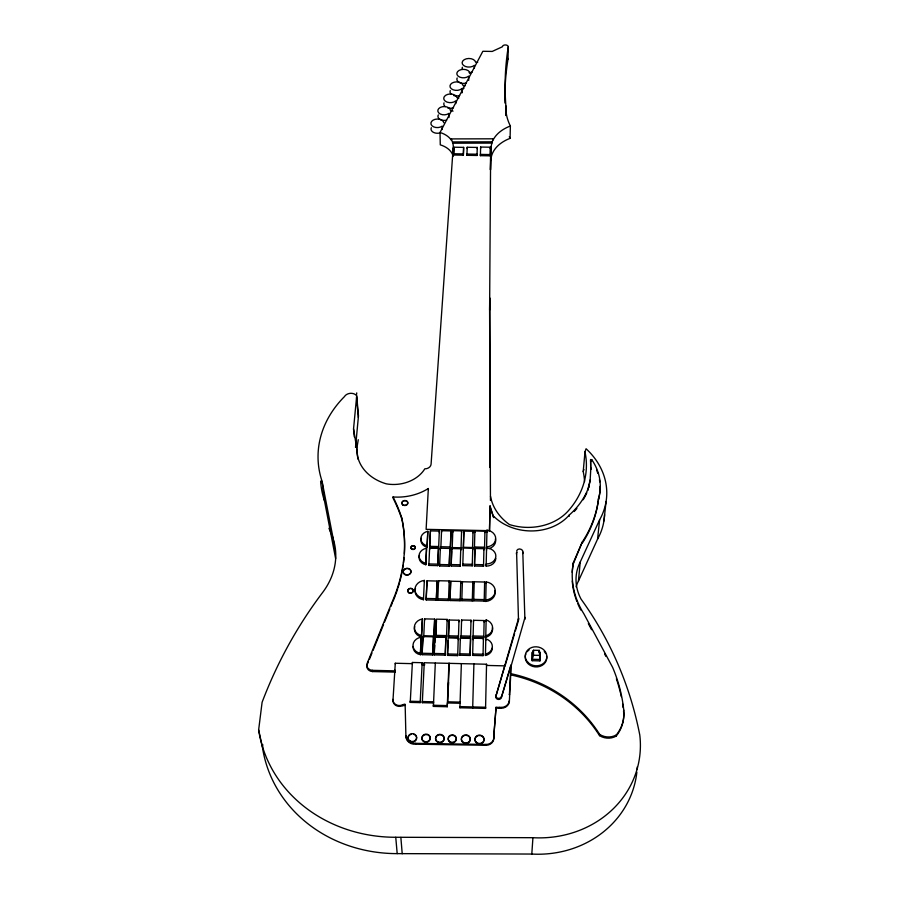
<?xml version="1.0" encoding="UTF-8"?>
<svg xmlns="http://www.w3.org/2000/svg" width="899" height="899" viewBox="0 0 899 899"><rect width="100%" height="100%" fill="white"/><g stroke="black" fill="none" stroke-linecap="round" stroke-linejoin="round"><path stroke-width="1.35" d="M473.088 639.672L473.088 638.223L483.437 638.47L483.415 639.919M473.065 637.436L473.065 635.986L483.763 636.234L483.752 637.683L473.065 637.436L473.526 620.299L484.145 620.546L484.134 622.007M473.031 532.792L473.031 531.275L463.895 531.084L463.333 549.536M473.526 621.76L473.526 620.299M473.694 600.824L473.694 599.352L484.213 599.599L484.19 601.071L473.694 600.824L474.211 581.788L484.64 582.024L484.628 583.507M474.391 68.099L474.391 65.312A6.776 4.304 -0.2 0 1 463.581 65.458A6.776 4.304 -0.2 0 1 466.334 58.806A6.776 4.304 -0.2 0 1 475.65 62.278L477.695 62.312M474.211 583.271L474.211 581.788M474.414 548.491L474.414 546.985L484.55 547.21L484.527 548.716L474.414 548.491L474.897 530.871L484.954 531.084L484.932 532.601M532.186 660.698L532.275 652.449L533.478 650.235L539.198 650.37L540.018 652.629L540.041 659.45L539.939 660.889L532.186 660.698L532.275 652.449M539.063 652.46L539.198 650.37L540.041 659.45L532.264 659.27L533.478 655.247L533.478 650.235L533.365 652.326M483.954 548.323L483.516 566.224L474.481 566.022L474.975 548.132L483.954 548.323L483.932 549.828M474.897 532.377L474.897 530.871M474.975 548.132L474.481 566.022M477.021 155.471L477.032 154.212L466.918 154.044L466.918 155.313L477.021 155.471L477.268 147.436L467.199 147.267L466.918 155.313M477.268 148.695L477.268 147.436M480.381 155.662L480.392 154.403L490.034 154.561L490.022 155.83L480.381 155.662L480.639 147.054L490.236 147.211L490.225 148.481M480.628 148.324L480.639 147.054M490.191 467.514L489.607 310.099L490.607 157.494L491.337 145.278L493.124 138.806L451.332 138.907L451.343 140.177A23.183 15.53 -1.3 0 0 440.027 132.49L482.842 51.288L492.214 51.434L502.429 46.748A2.922 1.843 0.7 0 1 505.384 44.95A2.922 1.843 0.7 0 1 508.283 46.827L508.014 59.165A658.282 394.301 15 0 0 504.912 103.037M483.516 566.224L483.538 564.729L474.492 564.527M483.033 655.652L483.044 654.214L472.627 653.966L472.627 655.405L483.033 655.652L483.437 638.47M516.599 552.188L518.498 620.265L518.577 618.298L495.888 696.242A2.809 2.528 3.2 0 0 497.9 699.355A2.809 2.528 3.2 0 0 501.339 697.579L510.913 664.945L510.722 674.891A137.918 129.445 2.3 0 1 599.554 735.652A14.946 13.339 15.1 0 0 616.208 736.056A41.837 37.376 12.2 0 0 623.569 711.255L623.749 710.041A177.687 161.123 -2.7 0 0 612.579 667.283L583.912 613.871A93.698 77.797 12.7 0 1 573.416 562.516L582.237 542.108A143.964 116.522 -0.9 0 0 598.599 498.181A66.526 53.726 3.4 0 0 591.722 459.614L590.609 459.58L590.71 469.345L590.609 459.58M490.607 157.494L490.461 169.844L491.09 147.481M485.718 601.465L485.73 599.993A10.687 9.125 1 0 0 495.237 591.16A10.687 9.125 1 0 0 486.157 581.923L485.718 601.465A10.676 9.114 1.1 0 0 494.944 590.441M495.821 558.324A9.484 7.967 1 0 1 486.145 566.1L486.168 563.965A9.496 7.967 1 0 0 495.855 556.211A9.496 7.967 1 0 0 486.55 548.03M486.145 583.406L486.157 581.923M486.528 550.188L486.573 546.929A10.147 8.439 0.9 0 0 495.72 538.748A10.147 8.439 0.9 0 0 486.977 530.174L486.145 566.1M485.438 655.472L485.449 654.034A8.889 7.788 1.2 0 0 492.349 646.639A8.889 7.788 1.2 0 0 485.797 638.942L485.438 655.472A8.878 7.776 1.2 0 0 492.326 648.067M486.955 532.343L486.977 530.174M489.607 310.099L489.753 297.906L490.449 500.485M485.786 640.391L485.797 638.942M485.752 637.245L485.763 635.795A9.608 8.349 1.1 0 0 492.618 627.996A9.608 8.349 1.1 0 0 486.134 619.905L485.752 637.245A9.597 8.338 1.1 0 0 492.416 627.693M486.123 621.366L486.134 619.905M485.561 708.401L485.572 707.243L459.883 706.614L459.906 707.771L485.561 708.401L486.55 664.237L449.219 663.35L447.702 702.962L460.063 703.265L460.041 702.108L447.68 701.804M493.124 138.806L493.113 140.075L493.708 138.895A39.14 26.228 1.6 0 1 510.374 126.006A87.529 57.03 3.1 0 1 505.89 105.891A663.934 394.504 14.9 0 1 508.283 46.827M509.34 701.681L509.373 700.827A8.349 7.495 3.5 0 1 500.945 707.423L496.046 707.311L493.776 736.011A7.855 7.181 2.2 0 1 485.786 744.451L415.675 743.338A8.945 8.147 -6.9 0 1 405.854 735.596L405.91 736.438A8.945 8.147 -6.9 0 0 415.731 744.181L485.775 745.282A7.844 7.17 2.2 0 0 493.753 736.854L496.023 708.154L500.923 708.277A8.349 7.495 3.5 0 0 509.34 701.681L510.767 673.654A138.098 129.546 2.3 0 1 599.712 734.449A14.957 13.35 15 0 0 616.388 734.865A41.882 37.398 12.1 0 0 623.749 710.041M486.55 664.237L486.539 665.429L504.833 665.867L504.867 664.799M485.775 745.282L485.786 744.451M490.034 507.25L490.056 505.923L493.697 517.622L490.034 507.25L489.506 530.668L426.115 529.342L428.34 488.517A48.512 38.657 -3.8 0 1 393.054 496.956L393.144 498.282A220.019 179.148 -16.8 0 1 401.932 519.453A193.409 156.909 -15.1 0 1 404.404 553.537M505.688 115.51L505.89 105.891M489.494 530.736L490.056 505.923M493.753 736.854L493.776 736.011M484.19 601.071L484.64 582.024M483.752 637.683L484.145 620.546M496.023 708.154L496.046 707.311M490.944 159.831A38.837 26.217 1.6 0 1 510.081 138.356L510.374 126.006M484.527 548.716L484.954 531.084M490.022 155.83L490.236 147.211M499.417 708.243L499.439 707.389M500.923 708.277L500.945 707.423M472.627 655.405L473.088 638.223M473.908 663.945L472.683 708.086M473.031 531.275L472.526 548.997L472.526 547.502L463.322 547.3M472.256 565.831L472.256 564.336L462.749 564.123L462.76 565.617L472.256 565.831L472.762 548.233L463.322 548.03M470.098 655.472L470.57 638.402L460.344 638.166L459.805 655.225L470.098 655.472L470.57 638.402M470.525 637.582L471.009 620.243L461.592 620.029L461.052 637.369L470.525 637.582L470.514 636.132L461.03 635.919L461.052 637.369M472.301 600.937L472.829 582.001L462.401 581.765L461.794 600.689L472.301 600.937L472.301 599.464L461.783 599.217L461.794 600.689M459.906 707.771L461.367 663.642M457.692 655.618L458.254 638.133L448.163 637.897L447.5 653.944L447.533 655.382L457.692 655.618L457.67 654.191L447.5 653.944M458.434 637.481L458.984 620.243L449.095 620.018L448.444 635.795L448.477 637.245L458.434 637.481L458.411 636.031L448.444 635.795M460.153 600.779L460.782 581.451L450.714 581.215L449.983 599.071L450.017 600.543L460.153 600.779L460.131 599.307L449.983 599.071M462.76 565.617L463.895 531.084M509.452 694.095L509.418 694.949L510.868 666.002L501.339 697.579M460.187 566.258L460.76 548.75L451.792 548.559L451.129 564.561L451.163 566.055L460.187 566.258L460.176 564.763L451.129 564.561M461.603 530.882L460.996 549.278L460.985 547.772L452.13 547.581L452.163 549.087L452.826 530.691L461.603 530.882L461.625 532.399M447.533 655.382L448.14 640.672M451.163 566.055L451.759 551.39M448.477 637.245L449.073 622.793M450.017 600.543L450.714 581.215M447.241 705.591L433.352 705.254L433.397 706.412L447.264 706.749L448.938 663.35L424.261 662.754L422.305 702.692L433.554 702.962L433.509 701.804L422.249 701.535L422.305 702.692M447.264 706.749L447.432 702.658M448.196 690.612L448.534 682.375M449.084 668.654L449.219 663.35M445.241 655.157L445.904 637.346L434.959 637.088L434.183 653.461L434.228 654.888L445.241 655.157L445.904 637.346M449.197 564.729L449.882 548.435L449.23 566.224L439.611 566.01L439.566 564.516L449.197 564.729L449.23 566.224M446.522 637.054L447.174 619.411L436.442 619.153L435.678 635.346L435.723 636.795L446.522 637.054L446.488 635.604L435.678 635.346M450.343 546.952L451.006 530.927L441.544 530.725L440.836 548.233L440.791 546.738L450.343 546.952L450.365 548.446L440.33 548.221L439.611 566.01M450.365 548.446L451.006 530.927M448.489 600.51L449.208 580.968L438.555 580.732L437.757 600.262L448.489 600.51L448.455 599.026L437.701 598.79L437.757 600.262M463.356 155.179L463.637 147.38L453.939 147.222L453.613 153.751L453.635 155.01L463.356 155.179L463.637 147.38M522.813 553.548C524.477 549.682 518.566 547.12 516.723 550.593M432.756 654.944L433.509 636.818L422.935 636.571L422.047 653.247L422.114 654.686L432.756 654.944L433.509 636.818M433.857 635.986L434.667 619.119L424.553 618.883L423.721 637.189L423.654 635.739L433.857 635.986L433.914 637.436L434.667 619.119M437.757 565.628L438.465 548.233L429.621 548.042L428.845 565.426L437.757 565.628L438.465 548.233M436.307 600.161L437.105 581.046L427.047 580.81L426.115 598.464L426.182 599.936L436.307 600.161L437.105 581.046M438.622 548.03L439.319 531.095L430.43 530.893L429.621 546.334L429.677 547.839L438.622 548.03L438.577 546.525L429.621 546.334M434.228 654.888L434.689 645.358M434.813 642.628L434.959 637.088M435.723 636.795L436.487 620.613M433.397 706.412L435.318 663.024M510.846 666.878L525.005 617.399M453.635 155.01L453.939 147.222M422.114 654.686L423.002 638.02M420.181 702.636L422.17 662.709L412.394 662.473L410.247 702.4L420.181 702.636L420.125 701.478L410.169 701.231L410.247 702.4M426.182 599.936L427.047 580.81M429.677 547.839L430.43 530.893M587.834 490.449L590.081 481.291L590.845 467.997M420.361 653.281L421.226 637.245A9.282 8.113 -4.2 0 0 412.989 645.077A9.282 8.113 -4.2 0 0 420.361 653.281L420.44 654.719A9.271 8.113 -4.2 0 1 413.068 646.493M420.44 654.719L421.226 637.245M421.485 635.571L422.384 618.962A9.822 8.518 -3.8 0 0 414.315 627.086A9.822 8.518 -3.8 0 0 421.485 635.571L421.552 637.02A9.81 8.507 -3.8 0 1 414.742 626.625M423.463 599.723L424.362 580.406A10.608 9.035 -3.3 0 0 414.967 589.115A10.608 9.035 -3.3 0 0 423.395 598.251L423.463 599.723A10.586 9.024 -3.3 0 1 415.462 588.463M421.552 637.02L422.384 618.962M425.755 563.246L426.564 548.244A9.181 7.698 -2.8 0 0 419.035 555.582A9.181 7.698 -2.8 0 0 425.755 563.246L425.823 564.741A9.17 7.698 -2.9 0 1 419.428 555.346M425.823 564.741L426.564 548.244M427.047 545.772L427.823 531.309A9.035 7.507 -2.6 0 0 420.833 538.389A9.035 7.507 -2.6 0 0 427.047 545.772L427.104 547.277A9.024 7.507 -2.6 0 1 421.204 538.265M427.104 547.277L427.823 531.309M540.018 652.629L539.939 660.889M392.987 700.231L392.919 699.377A6.641 5.945 -7.5 0 0 395.908 704.636A6.641 5.945 -7.5 0 0 402.538 704.794C405.797 703.153 406 706.153 402.606 705.648A6.641 5.945 -7.5 0 1 395.976 705.49A6.641 5.945 -7.5 0 1 392.987 700.231L395.29 663.248L412.461 663.653L412.394 662.473M451.332 138.907L452.793 143.199A23.183 15.53 -1.3 0 1 453.152 147.964L431.082 464.187A6.023 4.821 -2.5 0 1 424.811 468.829A33.701 26.835 -4 0 1 386.3 483.842A46.546 36.915 -3.5 0 1 356.959 449.77L353.543 428.902L356.701 395.83A6.889 5.304 -5.5 0 0 350.464 393.324A6.889 5.304 -5.5 0 0 344.463 396.594A120.129 95.642 -1.7 0 0 322.1 481.392L324.505 500.923L335.619 558.582L333.327 539.434L322.1 481.392M333.327 539.434A78.494 64.425 -13.1 0 1 322.662 592.441A566.46 497.832 36.4 0 0 262.103 702.276L258.642 729.898L262.486 747.406A140.03 126.624 -8.1 0 0 397.189 853.623L531.803 854.05L532.927 837.699A104.172 94.889 8.6 0 0 639.785 735.022A432.711 384.794 -28.9 0 0 581.046 599.105A54.569 45.658 10.8 0 1 580.226 562.032L599.622 519.824A80.955 65.627 3 0 0 586.081 448.747L584.979 451.837A98.834 79.123 0.8 0 1 568.415 510.699A50.771 41.051 3.1 0 1 509.441 524.555A55.378 44.838 4.1 0 1 490.517 496.315M569.134 516.374L569.236 515.06A89.675 71.83 1.6 0 0 587.957 489.123L590.205 479.954L590.081 481.291M356.836 448.421L358.263 439.701M572.213 572.326A93.597 77.752 12.7 0 1 573.304 563.819L573.416 562.516M584.541 481.639A97.272 78.651 0.9 0 0 583.215 471.559L584.979 451.837M355.521 447.376L358.476 415.821L356.701 395.83M576.09 586.822A53.659 45.31 11.2 0 1 578.45 581.035L580.226 562.032M573.304 563.819L582.237 542.108M588.935 486.067L589.07 484.73M356.577 394.459L356.734 392.885M588.969 487.236L589.092 485.909M591.722 459.614L591.598 460.951L590.486 460.929M582.114 543.412A143.806 116.465 -0.9 0 0 598.464 499.507L598.599 498.181M578.45 581.035L597.565 539.119L599.622 519.824M603.937 520.937L606.083 501.518M262.486 747.406L262.811 744.675M599.554 735.652L599.712 734.449M616.208 736.056L616.388 734.865M505.204 665.406L514.588 633.548M515.363 630.884L518.105 621.591M495.888 696.242L504.833 665.867M583.215 471.559L583.945 469.503M369.365 659.484L371.995 653.011M373.04 650.426L383.547 624.558M384.603 621.973L389.851 609.039M390.908 606.454L392.481 602.577M368.376 661.282L367.792 663.361M465.311 85.708L463.12 85.675A6.596 4.259 -0.5 0 0 454.107 82.202A6.596 4.259 -0.5 0 0 451.343 88.776A6.596 4.259 -0.5 0 0 461.884 88.63L463.884 88.405M452.781 141.93L491.877 141.828M452.793 143.199L491.865 143.098M258.642 729.898A142.559 127.883 -7.7 0 0 395.751 837.272L532.927 837.699M453.613 153.751L463.345 153.909M437.701 564.134L428.789 563.931L428.845 565.426M426.115 598.464L436.262 598.689M533.478 655.247L539.198 655.382M470.087 654.034L459.794 653.787L459.805 655.225M422.047 653.247L432.7 653.506M434.183 653.461L445.207 653.719M449.242 664.53L448.938 663.35M422.013 664.754L424.822 664.822M393.054 496.956A220.266 179.238 -16.8 0 1 401.853 518.139A193.622 156.988 -15.1 0 1 392.391 601.296L367.669 662.114A6.226 5.461 -8.9 0 0 372.501 670.328L394.908 670.868L394.852 671.688M367.264 664.294A6.214 5.461 -9 0 0 372.613 671.575L394.998 672.104L394.841 670.002M458.85 98.115L456.995 97.71A6.664 4.338 -0.7 0 0 447.769 94.361A6.664 4.338 -0.7 0 0 445.162 101.059A6.664 4.338 -0.7 0 0 455.782 100.834L455.804 103.621M453.029 111.139L450.466 110.577A6.327 4.147 -0.9 0 0 442.297 106.745A6.327 4.147 -0.9 0 0 438.824 112.993A6.327 4.147 -0.9 0 0 448.904 113.386L448.972 117.567M588.339 623.636L591.587 629.705M604.611 653.966L605.904 656.394M328.955 528.286L333.169 538.119M372.501 670.328L372.613 671.575M353.543 428.902L354.285 436.835M356.959 449.77L357.813 458.973M395.751 837.272L397.189 853.623M356.555 397.403L358.319 417.394M400.864 837.407L402.213 853.758M394.74 671.643L394.796 672.508M395.29 663.248L395.346 664.114M402.538 704.794L402.606 705.648M404.887 704.366L404.955 705.221M415.675 743.338L415.731 744.181M401.853 518.139L401.932 519.453M422.17 662.709L422.227 663.889L424.306 663.934L424.261 662.754M428.284 743.54L428.317 744.372M424.553 618.883L424.609 620.344M424.362 580.406L424.429 581.889M431.486 743.597L431.52 744.428M429.621 548.042L429.677 549.536M428.34 488.517L428.385 489.843M522.802 552.323L524.904 619.377M438.555 580.732L438.6 582.215M440.33 548.221L440.375 549.727M439.319 531.095L439.364 532.601M441.544 530.725L441.578 532.23M447.174 619.411L447.208 620.872M405.146 704.378L405.91 736.438M440.027 132.49L440.274 144.84A23.003 15.519 -1.3 0 1 452.95 155.538M449.208 580.968L449.242 582.462M449.095 620.018L449.129 621.479M442.286 129.512L442.218 126.118A6.495 4.293 -1.1 0 1 432.014 125.793A6.495 4.293 -1.1 0 1 435.116 119.32A6.495 4.293 -1.1 0 1 443.825 122.77M452.826 530.691L452.849 532.197M451.792 548.559L451.815 550.053M458.254 638.133L458.276 639.571M453.152 147.964L453.265 156.201M458.984 620.243L459.007 621.703M461.592 620.029L461.603 621.49M460.76 548.75L460.782 550.255M460.782 581.451L460.794 582.934M460.344 638.166L460.367 639.605M462.401 581.765L462.412 583.249M462.187 88.383L462.21 92.563M461.884 88.63L461.906 92.811M467.199 147.267L467.21 148.537M468.727 80.314L468.716 76.123A6.619 4.237 -0.3 0 1 458.097 76.123A6.619 4.237 -0.3 0 1 461.209 69.616A6.619 4.237 -0.3 0 1 470.042 73.358M490.079 435.813L490.101 467.278M471.009 620.243L471.009 621.703M472.762 548.233L472.762 549.739M472.829 582.001L472.829 583.485M604.577 514.644A79.663 65.211 3.2 0 1 597.565 539.119M636.863 772.14A102.306 93.901 9.3 0 1 531.803 854.05M637.279 766.903A102.306 93.901 9.3 0 1 637.11 769.522M324.505 500.923A118.241 95.103 -1.8 0 1 320.617 481.089M507.643 58.244A2.911 1.843 0.7 0 1 508.014 59.165M510.081 138.356A86.855 57.03 3.2 0 1 509.295 136.715M466.379 82.966A6.596 4.237 -0.3 0 1 459.175 82.416A6.596 4.237 -0.3 0 1 457.175 77.943M472.042 72.178A6.754 4.304 -0.2 0 1 469.031 72.673M462.3 69.234A6.754 4.304 -0.2 0 1 462.401 67.256M439.948 132.917A6.473 4.293 -1.1 0 1 433.104 132.164A6.473 4.293 -1.1 0 1 431.34 127.714M446.634 120.095A6.304 4.147 -0.9 0 1 439.858 119.297A6.304 4.147 -0.9 0 1 438.33 114.892M453.534 107.723A6.641 4.338 -0.7 0 1 447.623 107.846M445.241 106.633A6.641 4.338 -0.7 0 1 444.027 102.868M459.625 95.496A6.574 4.259 -0.5 0 1 453.737 95.575M451.399 94.35A6.574 4.259 -0.5 0 1 450.275 90.619M404.089 557.728A193.409 156.909 -15.1 0 1 403.539 562.864M403.213 565.201A193.409 156.909 -15.1 0 1 399.819 581.608M399.504 582.777A193.409 156.909 -15.1 0 1 398.122 587.463M397.751 588.631A193.409 156.909 -15.1 0 1 395.729 594.464M395.302 595.621A193.409 156.909 -15.1 0 1 392.975 601.42M586.822 492.821A89.574 71.796 1.6 0 1 583.181 499.743M576.911 508.452A89.574 71.796 1.6 0 1 574.169 511.52M600.127 486.314A66.459 53.704 3.4 0 1 598.464 499.507M596.565 470.031A66.459 53.704 3.4 0 1 597.768 473.211M599.442 479.706A66.459 53.704 3.4 0 1 599.79 481.898M580.81 610.028A93.597 77.752 12.7 0 1 577.81 603.735M576.944 601.611A93.597 77.752 12.7 0 1 575.776 598.397M575.427 597.318A93.597 77.752 12.7 0 1 572.258 580.99M616.388 678.835A177.474 161.022 -2.7 0 1 617.534 682.33M617.905 683.51A177.474 161.022 -2.7 0 1 618.602 685.858M618.939 687.05A177.474 161.022 -2.7 0 1 619.58 689.421M619.894 690.612A177.474 161.022 -2.7 0 1 620.479 693.005M620.748 694.208A177.474 161.022 -2.7 0 1 621.276 696.613M622.602 703.895A177.474 161.022 -2.7 0 1 623.131 707.569M516.532 554.211A3.191 2.675 3.2 0 1 517.127 551.93M569.236 515.06A47.422 38.455 3.3 0 1 493.72 516.296M495.428 538.849A10.125 8.428 0.9 0 1 488.944 548.648M546.614 656.012A10.81 9.496 6 0 1 535.029 666.878A10.81 9.496 6 0 1 525.859 653.888M527.174 651.73A10.81 9.496 6 0 1 529.084 649.955M544.243 651.505A10.81 9.496 6 0 1 545.76 653.629M501.361 696.545A2.821 2.528 3.1 0 1 497.922 698.309A2.821 2.528 3.1 0 1 495.911 695.197M481.875 736.18A4.596 4.203 1.4 0 1 482.943 742.54A4.596 4.203 1.4 0 1 475.908 742.372A4.596 4.203 1.4 0 1 477.29 736.067M478.403 735.674A4.596 4.203 1.4 0 1 480.774 735.73M465.952 735.337A4.461 4.079 -0.4 0 1 470.267 739.888A4.461 4.079 -0.4 0 1 464.929 743.417A4.461 4.079 -0.4 0 1 461.558 738.248M462.03 737.281A4.461 4.079 -0.4 0 1 464.805 735.449M452.411 735.348A4.079 3.731 -2.2 0 1 456.254 739.832A4.079 3.731 -2.2 0 1 450.736 742.552A4.079 3.731 -2.2 0 1 448.815 737.124M449.489 736.371A4.079 3.731 -2.2 0 1 451.343 735.449M442.184 735.393A4.338 3.956 -3.8 0 1 443.083 741.394A4.338 3.956 -3.8 0 1 436.453 741.237A4.338 3.956 -3.8 0 1 437.869 735.281M438.926 734.921A4.338 3.956 -3.8 0 1 441.162 734.966M428.329 735.146A4.203 3.843 -5.6 0 1 428.329 741.63A4.203 3.843 -5.6 0 1 421.901 738.989A4.203 3.843 -5.6 0 1 427.34 734.741M413.675 734.292A4.338 3.956 -7.3 0 1 415.765 740.439A4.338 3.956 -7.3 0 1 408.674 740.259A4.338 3.956 -7.3 0 1 411.439 734.236M404.988 574.596A3.888 3.281 -4.4 0 0 410.978 571.876A3.888 3.281 -4.4 0 0 405.325 568.91A3.888 3.281 -4.4 0 0 404.988 574.596M409.034 592.846A2.731 2.326 -4.4 0 0 413.248 590.913A2.731 2.326 -4.4 0 0 409.27 588.8A2.731 2.326 -4.4 0 0 409.034 592.846M411.922 549.244A2.214 1.843 -3.8 0 0 415.327 547.716A2.214 1.843 -3.8 0 0 412.113 546.053A2.214 1.843 -3.8 0 0 411.922 549.244M403.235 505.171A2.955 2.416 -3.8 0 0 407.798 503.17A2.955 2.416 -3.8 0 0 403.505 500.979A2.955 2.416 -3.8 0 0 403.235 505.171M403.224 504.968A2.955 2.416 -3.8 0 0 407.786 502.968A2.955 2.416 -3.8 0 0 403.494 500.788A2.955 2.416 -3.8 0 0 403.224 504.968M411.911 549.053A2.214 1.843 -3.8 0 0 415.316 547.525A2.214 1.843 -3.8 0 0 412.102 545.85A2.214 1.843 -3.8 0 0 411.911 549.053M404.977 574.405A3.888 3.281 -4.4 0 0 410.967 571.685A3.888 3.281 -4.4 0 0 405.314 568.719A3.888 3.281 -4.4 0 0 404.977 574.405M409.023 592.643A2.731 2.326 -4.4 0 0 413.237 590.722A2.731 2.326 -4.4 0 0 409.259 588.609A2.731 2.326 -4.4 0 0 409.023 592.643M527.792 662.237A10.822 9.496 6 0 0 546.221 659.776A10.822 9.496 6 0 0 534.152 646.898A10.822 9.496 6 0 0 527.792 662.237M409.966 740.978A4.338 3.956 -7.3 0 0 416.642 737.708A4.338 3.956 -7.3 0 0 410.337 734.123A4.338 3.956 -7.3 0 0 409.966 740.978M423.789 741.226A4.214 3.843 -5.6 0 0 430.25 738.045A4.214 3.843 -5.6 0 0 424.103 734.573A4.214 3.843 -5.6 0 0 423.789 741.226M437.555 741.675A4.338 3.967 -3.8 0 0 444.196 738.394A4.338 3.967 -3.8 0 0 437.835 734.809A4.338 3.967 -3.8 0 0 437.555 741.675M450.107 741.787A4.079 3.731 -2.2 0 0 456.332 738.697A4.079 3.731 -2.2 0 0 450.332 735.326A4.079 3.731 -2.2 0 0 450.107 741.787M463.491 742.428A4.461 4.079 -0.4 0 0 470.289 739.045A4.461 4.079 -0.4 0 0 463.704 735.348A4.461 4.079 -0.4 0 0 463.491 742.428M476.178 742.181A4.596 4.203 1.4 0 0 483.909 740.473A4.596 4.203 1.4 0 0 478.403 735.202A4.596 4.203 1.4 0 0 476.178 742.181"/></g></svg>
